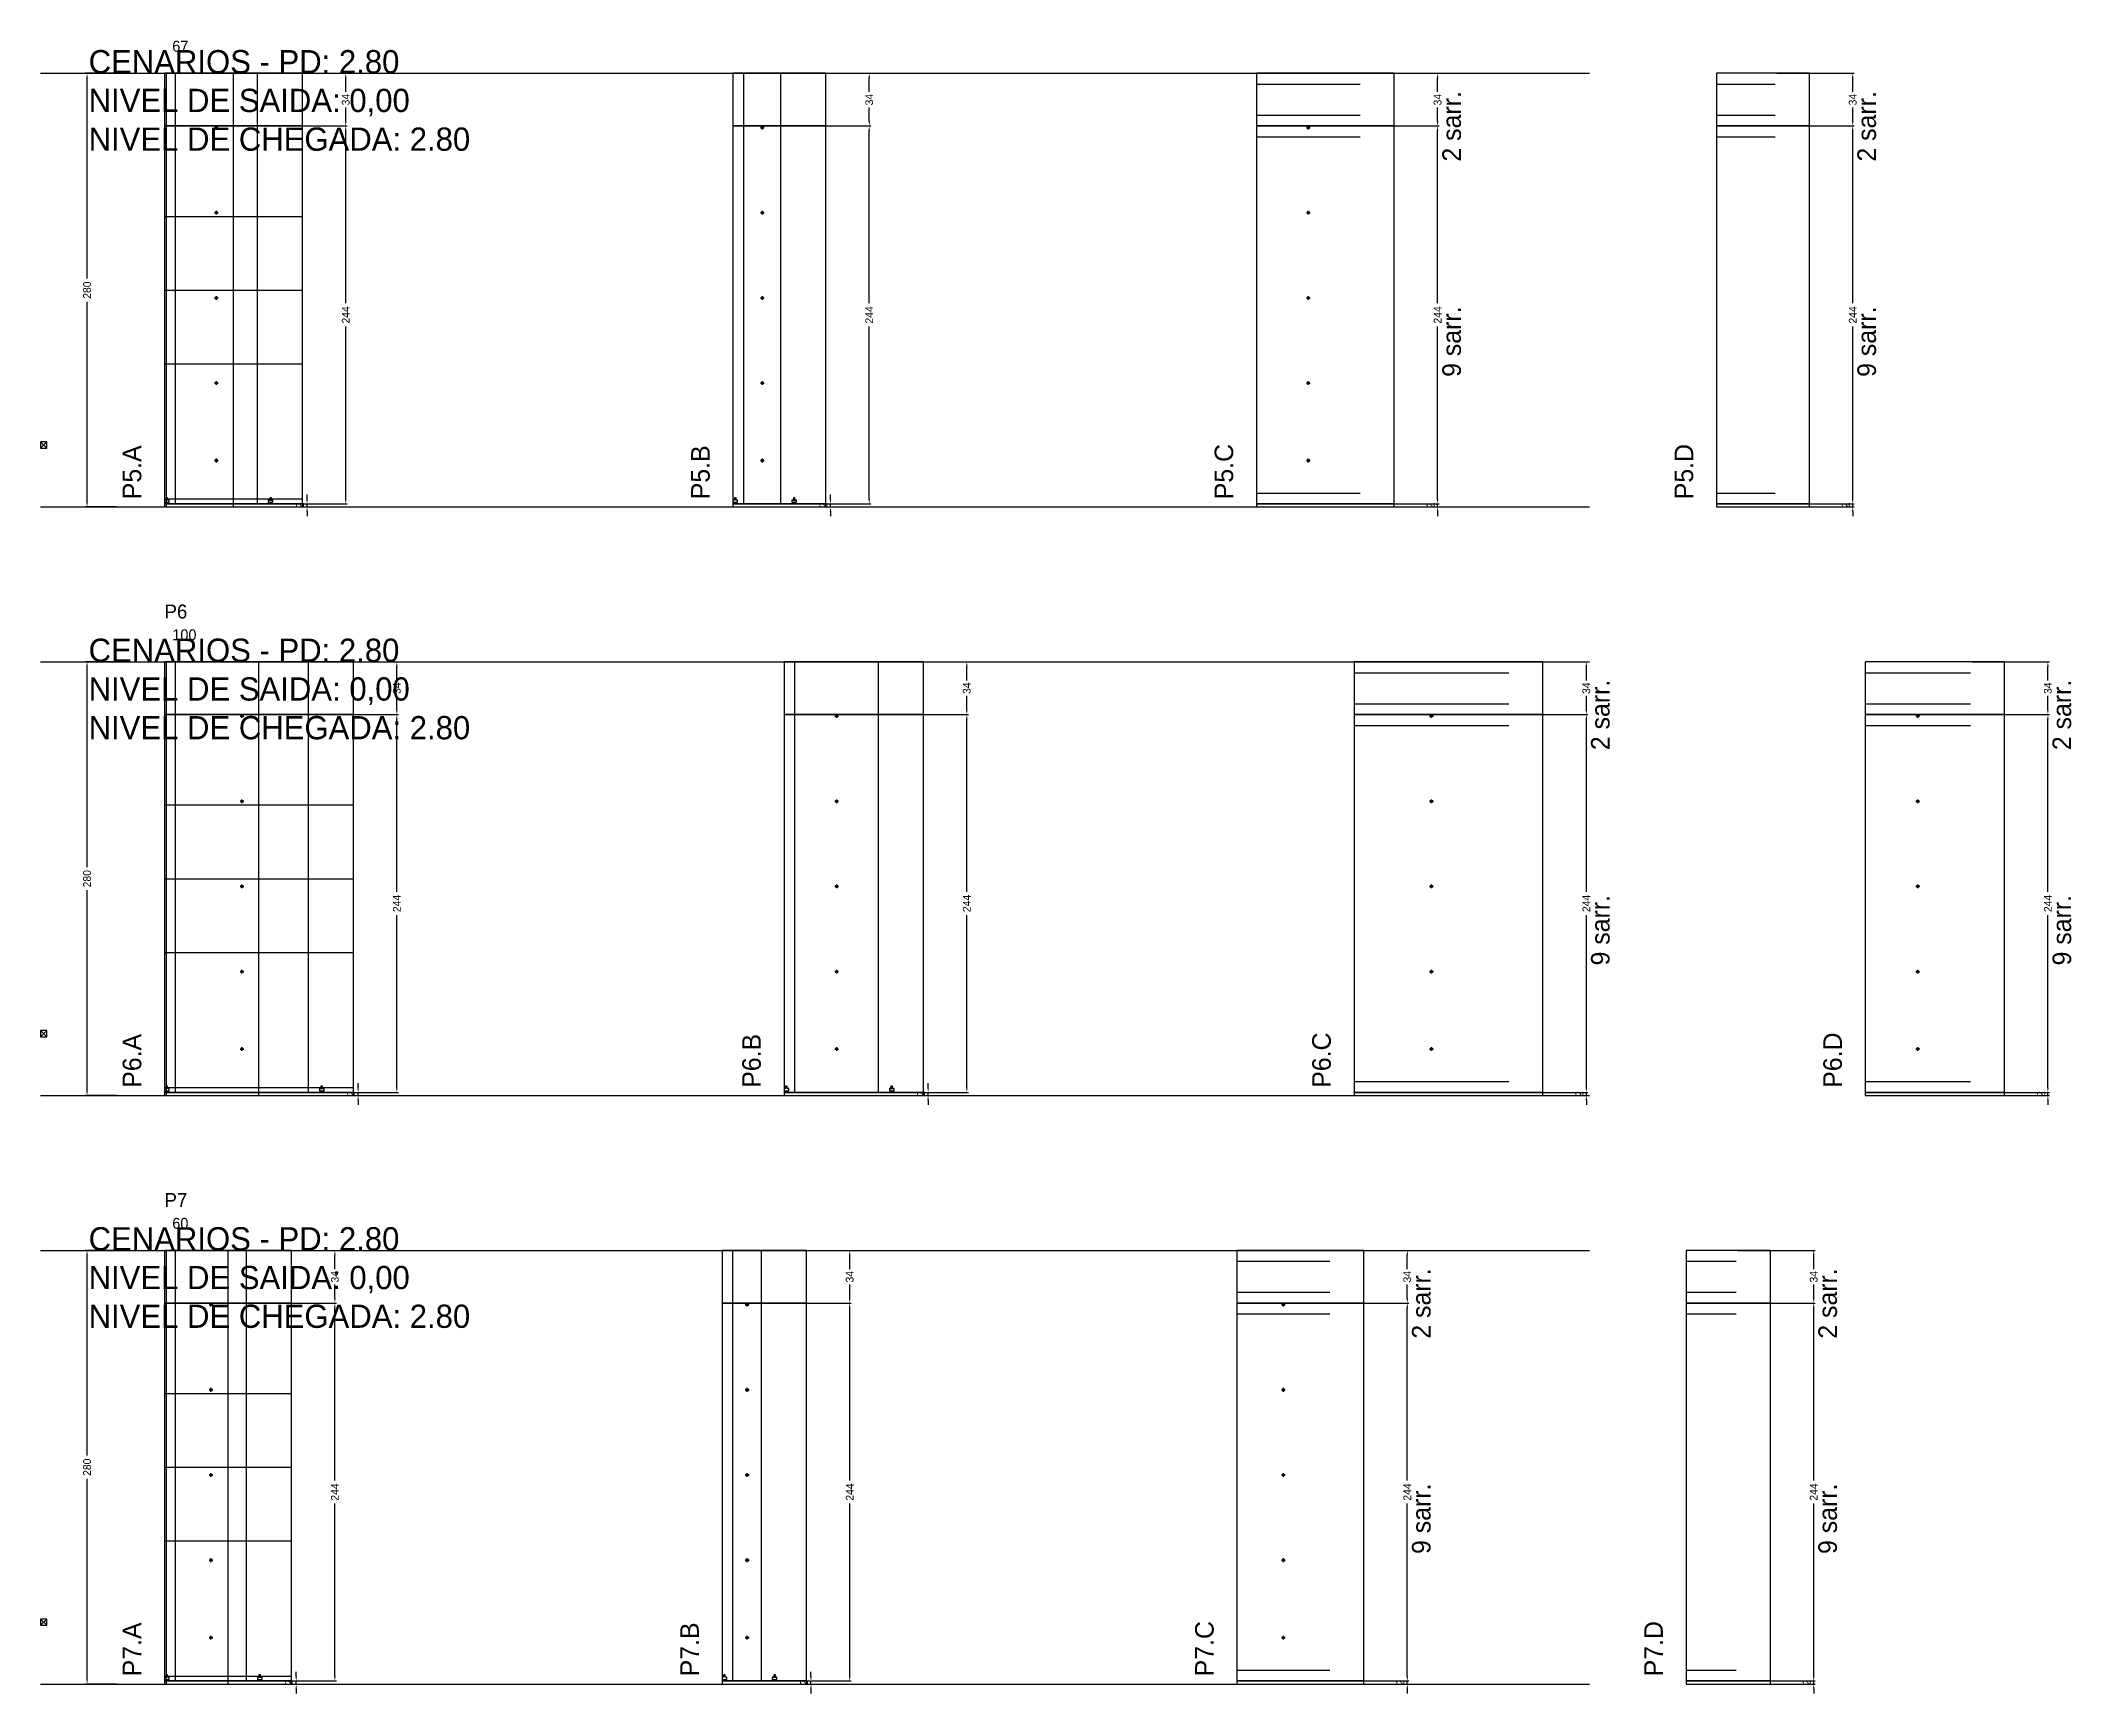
# Model space of a CAD drawing. Header units: centimetres. Extents: x -8500 to 4121, y -7606 to 295.
# Drawn here: x -7000 to -5689, y -2666 to -1599 of the extents above; entities that cross this region are included whole.
import ezdxf

# ---------------------------------------------------------------- set-up
doc = ezdxf.new("R2010")
doc.units = ezdxf.units.CM
doc.linetypes.add('DASHED', pattern=[2, -2])
for name, color, linetype in [('CHAPA', 140, 'Continuous'), ('COTA', 241, 'Continuous'), ('COTAS FURACAO', 16, 'Continuous'), ('Madeira', 30, 'Continuous'), ('MEIO_PONT', 160, 'Continuous'), ('NOMENCLATURA', 7, 'Continuous'), ('Nível', 160, 'Continuous'), ('Painéis', 200, 'Continuous'), ('Perfil Metálico', 150, 'Continuous'), ('SARR_2.2x7', 40, 'Continuous'), ('SARRAFO DE PRESSAO', 200, 'Continuous'), ('texto', 7, 'Continuous'), ('TEXTO_GERAL', 7, 'Continuous')]:
    doc.layers.add(name, color=color, linetype=linetype)
doc.dimstyles.new('PAINEL-NOVA', dxfattribs={"dimtxt": 5, "dimasz": 3, "dimexe": 1, "dimexo": 1, "dimgap": 1, "dimtad": 1, "dimcen": 2.5, "dimazin": 3, "dimtfac": 1, "dimtmove": 0, "dimatfit": 3})

# ---------------------------------------------------------------- blocks, each defined once
blk = doc.blocks.new('_CLOSEDFILLED')
at = {"color": 0, "linetype": 'BYBLOCK'}
blk.add_solid([(-1, 0.16), (0, 0), (-1, -0.16)], dxfattribs=at)
blk = doc.blocks.new('*D105')
for p, q in [((-6951, -1620), (-6971, -1620)), ((-6970, -1752.5), (-6970, -1623)), ((-6970, -1897), (-6970, -1767.5)), ((-6951, -1900), (-6971, -1900))]:
    blk.add_line(p, q)
at = {"layer": 'Defpoints'}
for p in [(-6950, -1620), (-6970, -1900), (-6950, -1900)]:
    blk.add_point(p, dxfattribs=at)
at = {"layer": 'COTA', "xscale": 3, "yscale": 3}
for p, rotation in [((-6970, -1620), 90), ((-6970, -1900), 270)]:
    blk.add_blockref('_CLOSEDFILLED', p, dxfattribs=dict(at, rotation=rotation))
at = {"layer": 'COTA', "insert": (-6970, -1760), "char_height": 5, "attachment_point": 5, "rotation": 90}
blk.add_mtext('280', dxfattribs=at)
blk = doc.blocks.new('MULDURA')
at = {"layer": 'Paineis'}
for p, q in [((0, 0), (4, 4)), ((4, 0), (0, 4))]:
    blk.add_line(p, q, dxfattribs=at)
blk.add_lwpolyline([(0, 0), (4, 0), (4, 4), (0, 4)], close=True, dxfattribs=at)
blk = doc.blocks.new('*D107')
for p, q in [((-6852, -1654), (-6802, -1654)), ((-6803, -1768.5), (-6803, -1657)), ((-6803, -1895), (-6803, -1783.5)), ((-6852, -1898), (-6802, -1898))]:
    blk.add_line(p, q)
at = {"layer": 'Defpoints'}
for p in [(-6853, -1654), (-6853, -1898), (-6803, -1898)]:
    blk.add_point(p, dxfattribs=at)
at = {"layer": 'COTA', "xscale": 3, "yscale": 3}
for p, rotation in [((-6803, -1654), 90), ((-6803, -1898), 270)]:
    blk.add_blockref('_CLOSEDFILLED', p, dxfattribs=dict(at, rotation=rotation))
at = {"layer": 'COTA', "insert": (-6803, -1776), "char_height": 5, "attachment_point": 5, "rotation": 90}
blk.add_mtext('244', dxfattribs=at)
blk = doc.blocks.new('*D108')
for p, q in [((-6852, -1620), (-6802, -1620)), ((-6803, -1632), (-6803, -1623)), ((-6803, -1651), (-6803, -1642)), ((-6852, -1654), (-6802, -1654))]:
    blk.add_line(p, q)
at = {"layer": 'Defpoints'}
for p in [(-6853, -1620), (-6853, -1654), (-6803, -1654)]:
    blk.add_point(p, dxfattribs=at)
at = {"layer": 'COTA', "xscale": 3, "yscale": 3}
for p, rotation in [((-6803, -1620), 90), ((-6803, -1654), 270)]:
    blk.add_blockref('_CLOSEDFILLED', p, dxfattribs=dict(at, rotation=rotation))
at = {"layer": 'COTA', "insert": (-6803, -1637), "char_height": 5, "attachment_point": 5, "rotation": 90}
blk.add_mtext('34', dxfattribs=at)
blk = doc.blocks.new('SLIPTEE')
at = {"layer": 'Paineis'}
blk.add_lwpolyline([(0, 0), (3, 0), (3, 1.5), (2, 1.5), (2, 3), (1, 3), (1, 1.5), (0, 1.5)], close=True, dxfattribs=at)
blk = doc.blocks.new('SLIPTDD')
at = {"layer": 'Paineis'}
blk.add_line((0, 1.5), (3, 1.5), dxfattribs=at)
blk.add_lwpolyline([(0, 0), (3, 0), (3, 1.5), (2, 1.5), (2, 3), (1, 3), (1, 1.5), (0, 1.5)], close=True, dxfattribs=at)
blk = doc.blocks.new('furacao')
at = {"layer": 'COTAS FURACAO'}
for p, q in [((-1.2, 0), (1.2, 0)), ((0, -1.2), (0, 1.2))]:
    blk.add_line(p, q, dxfattribs=at)
blk.add_circle((0, 0), 0.8, dxfattribs=at)
blk = doc.blocks.new('*D110')
for p, q in [((-6514, -1654), (-6464, -1654)), ((-6465, -1768.5), (-6465, -1657)), ((-6465, -1895), (-6465, -1783.5)), ((-6514, -1898), (-6464, -1898))]:
    blk.add_line(p, q)
at = {"layer": 'Defpoints'}
for p in [(-6515, -1654), (-6515, -1898), (-6465, -1898)]:
    blk.add_point(p, dxfattribs=at)
at = {"layer": 'COTA', "xscale": 3, "yscale": 3}
for p, rotation in [((-6465, -1654), 90), ((-6465, -1898), 270)]:
    blk.add_blockref('_CLOSEDFILLED', p, dxfattribs=dict(at, rotation=rotation))
at = {"layer": 'COTA', "insert": (-6465, -1776), "char_height": 5, "attachment_point": 5, "rotation": 90}
blk.add_mtext('244', dxfattribs=at)
blk = doc.blocks.new('*D111')
for p, q in [((-6514, -1620), (-6464, -1620)), ((-6465, -1632), (-6465, -1623)), ((-6465, -1651), (-6465, -1642)), ((-6514, -1654), (-6464, -1654))]:
    blk.add_line(p, q)
at = {"layer": 'Defpoints'}
for p in [(-6515, -1620), (-6515, -1654), (-6465, -1654)]:
    blk.add_point(p, dxfattribs=at)
at = {"layer": 'COTA', "xscale": 3, "yscale": 3}
for p, rotation in [((-6465, -1620), 90), ((-6465, -1654), 270)]:
    blk.add_blockref('_CLOSEDFILLED', p, dxfattribs=dict(at, rotation=rotation))
at = {"layer": 'COTA', "insert": (-6465, -1637), "char_height": 5, "attachment_point": 5, "rotation": 90}
blk.add_mtext('34', dxfattribs=at)
blk = doc.blocks.new('*D113')
for p, q in [((-6147, -1654), (-6097, -1654)), ((-6098, -1768.5), (-6098, -1657)), ((-6098, -1895), (-6098, -1783.5)), ((-6147, -1898), (-6097, -1898))]:
    blk.add_line(p, q)
at = {"layer": 'Defpoints'}
for p in [(-6148, -1654), (-6148, -1898), (-6098, -1898)]:
    blk.add_point(p, dxfattribs=at)
at = {"layer": 'COTA', "xscale": 3, "yscale": 3}
for p, rotation in [((-6098, -1654), 90), ((-6098, -1898), 270)]:
    blk.add_blockref('_CLOSEDFILLED', p, dxfattribs=dict(at, rotation=rotation))
at = {"layer": 'COTA', "insert": (-6098, -1776), "char_height": 5, "attachment_point": 5, "rotation": 90}
blk.add_mtext('244', dxfattribs=at)
blk = doc.blocks.new('*D114')
for p, q in [((-6147, -1620), (-6097, -1620)), ((-6098, -1632), (-6098, -1623)), ((-6098, -1651), (-6098, -1642)), ((-6147, -1654), (-6097, -1654))]:
    blk.add_line(p, q)
at = {"layer": 'Defpoints'}
for p in [(-6148, -1620), (-6148, -1654), (-6098, -1654)]:
    blk.add_point(p, dxfattribs=at)
at = {"layer": 'COTA', "xscale": 3, "yscale": 3}
for p, rotation in [((-6098, -1620), 90), ((-6098, -1654), 270)]:
    blk.add_blockref('_CLOSEDFILLED', p, dxfattribs=dict(at, rotation=rotation))
at = {"layer": 'COTA', "insert": (-6098, -1637), "char_height": 5, "attachment_point": 5, "rotation": 90}
blk.add_mtext('34', dxfattribs=at)
blk = doc.blocks.new('*D116')
for p, q in [((-5879, -1654), (-5829, -1654)), ((-5830, -1768.5), (-5830, -1657)), ((-5830, -1895), (-5830, -1783.5)), ((-5879, -1898), (-5829, -1898))]:
    blk.add_line(p, q)
at = {"layer": 'Defpoints'}
for p in [(-5880, -1654), (-5880, -1898), (-5830, -1898)]:
    blk.add_point(p, dxfattribs=at)
at = {"layer": 'COTA', "xscale": 3, "yscale": 3}
for p, rotation in [((-5830, -1654), 90), ((-5830, -1898), 270)]:
    blk.add_blockref('_CLOSEDFILLED', p, dxfattribs=dict(at, rotation=rotation))
at = {"layer": 'COTA', "insert": (-5830, -1776), "char_height": 5, "attachment_point": 5, "rotation": 90}
blk.add_mtext('244', dxfattribs=at)
blk = doc.blocks.new('*D117')
for p, q in [((-5879, -1620), (-5829, -1620)), ((-5830, -1632), (-5830, -1623)), ((-5830, -1651), (-5830, -1642)), ((-5879, -1654), (-5829, -1654))]:
    blk.add_line(p, q)
at = {"layer": 'Defpoints'}
for p in [(-5880, -1620), (-5880, -1654), (-5830, -1654)]:
    blk.add_point(p, dxfattribs=at)
at = {"layer": 'COTA', "xscale": 3, "yscale": 3}
for p, rotation in [((-5830, -1620), 90), ((-5830, -1654), 270)]:
    blk.add_blockref('_CLOSEDFILLED', p, dxfattribs=dict(at, rotation=rotation))
at = {"layer": 'COTA', "insert": (-5830, -1637), "char_height": 5, "attachment_point": 5, "rotation": 90}
blk.add_mtext('34', dxfattribs=at)
blk = doc.blocks.new('*D131')
for p, q in [((-6951, -2000), (-6971, -2000)), ((-6970, -2132.5), (-6970, -2003)), ((-6970, -2277), (-6970, -2147.5)), ((-6951, -2280), (-6971, -2280))]:
    blk.add_line(p, q)
at = {"layer": 'Defpoints'}
for p in [(-6950, -2000), (-6970, -2280), (-6950, -2280)]:
    blk.add_point(p, dxfattribs=at)
at = {"layer": 'COTA', "xscale": 3, "yscale": 3}
for p, rotation in [((-6970, -2000), 90), ((-6970, -2280), 270)]:
    blk.add_blockref('_CLOSEDFILLED', p, dxfattribs=dict(at, rotation=rotation))
at = {"layer": 'COTA', "insert": (-6970, -2140), "char_height": 5, "attachment_point": 5, "rotation": 90}
blk.add_mtext('280', dxfattribs=at)
blk = doc.blocks.new('*D133')
for p, q in [((-6819, -2034), (-6769, -2034)), ((-6770, -2148.5), (-6770, -2037)), ((-6770, -2275), (-6770, -2163.5)), ((-6819, -2278), (-6769, -2278))]:
    blk.add_line(p, q)
at = {"layer": 'Defpoints'}
for p in [(-6820, -2034), (-6820, -2278), (-6770, -2278)]:
    blk.add_point(p, dxfattribs=at)
at = {"layer": 'COTA', "xscale": 3, "yscale": 3}
for p, rotation in [((-6770, -2034), 90), ((-6770, -2278), 270)]:
    blk.add_blockref('_CLOSEDFILLED', p, dxfattribs=dict(at, rotation=rotation))
at = {"layer": 'COTA', "insert": (-6770, -2156), "char_height": 5, "attachment_point": 5, "rotation": 90}
blk.add_mtext('244', dxfattribs=at)
blk = doc.blocks.new('*D134')
for p, q in [((-6819, -2000), (-6769, -2000)), ((-6770, -2012), (-6770, -2003)), ((-6770, -2031), (-6770, -2022)), ((-6819, -2034), (-6769, -2034))]:
    blk.add_line(p, q)
at = {"layer": 'Defpoints'}
for p in [(-6820, -2000), (-6820, -2034), (-6770, -2034)]:
    blk.add_point(p, dxfattribs=at)
at = {"layer": 'COTA', "xscale": 3, "yscale": 3}
for p, rotation in [((-6770, -2000), 90), ((-6770, -2034), 270)]:
    blk.add_blockref('_CLOSEDFILLED', p, dxfattribs=dict(at, rotation=rotation))
at = {"layer": 'COTA', "insert": (-6770, -2017), "char_height": 5, "attachment_point": 5, "rotation": 90}
blk.add_mtext('34', dxfattribs=at)
blk = doc.blocks.new('*D136')
for p, q in [((-6451, -2034), (-6401, -2034)), ((-6402, -2148.5), (-6402, -2037)), ((-6402, -2275), (-6402, -2163.5)), ((-6451, -2278), (-6401, -2278))]:
    blk.add_line(p, q)
at = {"layer": 'Defpoints'}
for p in [(-6452, -2034), (-6452, -2278), (-6402, -2278)]:
    blk.add_point(p, dxfattribs=at)
at = {"layer": 'COTA', "xscale": 3, "yscale": 3}
for p, rotation in [((-6402, -2034), 90), ((-6402, -2278), 270)]:
    blk.add_blockref('_CLOSEDFILLED', p, dxfattribs=dict(at, rotation=rotation))
at = {"layer": 'COTA', "insert": (-6402, -2156), "char_height": 5, "attachment_point": 5, "rotation": 90}
blk.add_mtext('244', dxfattribs=at)
blk = doc.blocks.new('*D137')
for p, q in [((-6451, -2000), (-6401, -2000)), ((-6402, -2012), (-6402, -2003)), ((-6402, -2031), (-6402, -2022)), ((-6451, -2034), (-6401, -2034))]:
    blk.add_line(p, q)
at = {"layer": 'Defpoints'}
for p in [(-6452, -2000), (-6452, -2034), (-6402, -2034)]:
    blk.add_point(p, dxfattribs=at)
at = {"layer": 'COTA', "xscale": 3, "yscale": 3}
for p, rotation in [((-6402, -2000), 90), ((-6402, -2034), 270)]:
    blk.add_blockref('_CLOSEDFILLED', p, dxfattribs=dict(at, rotation=rotation))
at = {"layer": 'COTA', "insert": (-6402, -2017), "char_height": 5, "attachment_point": 5, "rotation": 90}
blk.add_mtext('34', dxfattribs=at)
blk = doc.blocks.new('*D139')
for p, q in [((-6051, -2034), (-6001, -2034)), ((-6002, -2148.5), (-6002, -2037)), ((-6002, -2275), (-6002, -2163.5)), ((-6051, -2278), (-6001, -2278))]:
    blk.add_line(p, q)
at = {"layer": 'Defpoints'}
for p in [(-6052, -2034), (-6052, -2278), (-6002, -2278)]:
    blk.add_point(p, dxfattribs=at)
at = {"layer": 'COTA', "xscale": 3, "yscale": 3}
for p, rotation in [((-6002, -2034), 90), ((-6002, -2278), 270)]:
    blk.add_blockref('_CLOSEDFILLED', p, dxfattribs=dict(at, rotation=rotation))
at = {"layer": 'COTA', "insert": (-6002, -2156), "char_height": 5, "attachment_point": 5, "rotation": 90}
blk.add_mtext('244', dxfattribs=at)
blk = doc.blocks.new('*D140')
for p, q in [((-6051, -2000), (-6001, -2000)), ((-6002, -2012), (-6002, -2003)), ((-6002, -2031), (-6002, -2022)), ((-6051, -2034), (-6001, -2034))]:
    blk.add_line(p, q)
at = {"layer": 'Defpoints'}
for p in [(-6052, -2000), (-6052, -2034), (-6002, -2034)]:
    blk.add_point(p, dxfattribs=at)
at = {"layer": 'COTA', "xscale": 3, "yscale": 3}
for p, rotation in [((-6002, -2000), 90), ((-6002, -2034), 270)]:
    blk.add_blockref('_CLOSEDFILLED', p, dxfattribs=dict(at, rotation=rotation))
at = {"layer": 'COTA', "insert": (-6002, -2017), "char_height": 5, "attachment_point": 5, "rotation": 90}
blk.add_mtext('34', dxfattribs=at)
blk = doc.blocks.new('*D142')
for p, q in [((-5753, -2034), (-5703, -2034)), ((-5704, -2148.5), (-5704, -2037)), ((-5704, -2275), (-5704, -2163.5)), ((-5753, -2278), (-5703, -2278))]:
    blk.add_line(p, q)
at = {"layer": 'Defpoints'}
for p in [(-5754, -2034), (-5754, -2278), (-5704, -2278)]:
    blk.add_point(p, dxfattribs=at)
at = {"layer": 'COTA', "xscale": 3, "yscale": 3}
for p, rotation in [((-5704, -2034), 90), ((-5704, -2278), 270)]:
    blk.add_blockref('_CLOSEDFILLED', p, dxfattribs=dict(at, rotation=rotation))
at = {"layer": 'COTA', "insert": (-5704, -2156), "char_height": 5, "attachment_point": 5, "rotation": 90}
blk.add_mtext('244', dxfattribs=at)
blk = doc.blocks.new('*D143')
for p, q in [((-5753, -2000), (-5703, -2000)), ((-5704, -2012), (-5704, -2003)), ((-5704, -2031), (-5704, -2022)), ((-5753, -2034), (-5703, -2034))]:
    blk.add_line(p, q)
at = {"layer": 'Defpoints'}
for p in [(-5754, -2000), (-5754, -2034), (-5704, -2034)]:
    blk.add_point(p, dxfattribs=at)
at = {"layer": 'COTA', "xscale": 3, "yscale": 3}
for p, rotation in [((-5704, -2000), 90), ((-5704, -2034), 270)]:
    blk.add_blockref('_CLOSEDFILLED', p, dxfattribs=dict(at, rotation=rotation))
at = {"layer": 'COTA', "insert": (-5704, -2017), "char_height": 5, "attachment_point": 5, "rotation": 90}
blk.add_mtext('34', dxfattribs=at)
blk = doc.blocks.new('*D157')
for p, q in [((-6951, -2380), (-6971, -2380)), ((-6970, -2512.5), (-6970, -2383)), ((-6970, -2657), (-6970, -2527.5)), ((-6951, -2660), (-6971, -2660))]:
    blk.add_line(p, q)
at = {"layer": 'Defpoints'}
for p in [(-6950, -2380), (-6970, -2660), (-6950, -2660)]:
    blk.add_point(p, dxfattribs=at)
at = {"layer": 'COTA', "xscale": 3, "yscale": 3}
for p, rotation in [((-6970, -2380), 90), ((-6970, -2660), 270)]:
    blk.add_blockref('_CLOSEDFILLED', p, dxfattribs=dict(at, rotation=rotation))
at = {"layer": 'COTA', "insert": (-6970, -2520), "char_height": 5, "attachment_point": 5, "rotation": 90}
blk.add_mtext('280', dxfattribs=at)
blk = doc.blocks.new('*D159')
for p, q in [((-6859, -2414), (-6809, -2414)), ((-6810, -2528.5), (-6810, -2417)), ((-6810, -2655), (-6810, -2543.5)), ((-6859, -2658), (-6809, -2658))]:
    blk.add_line(p, q)
at = {"layer": 'Defpoints'}
for p in [(-6860, -2414), (-6860, -2658), (-6810, -2658)]:
    blk.add_point(p, dxfattribs=at)
at = {"layer": 'COTA', "xscale": 3, "yscale": 3}
for p, rotation in [((-6810, -2414), 90), ((-6810, -2658), 270)]:
    blk.add_blockref('_CLOSEDFILLED', p, dxfattribs=dict(at, rotation=rotation))
at = {"layer": 'COTA', "insert": (-6810, -2536), "char_height": 5, "attachment_point": 5, "rotation": 90}
blk.add_mtext('244', dxfattribs=at)
blk = doc.blocks.new('*D160')
for p, q in [((-6859, -2380), (-6809, -2380)), ((-6810, -2392), (-6810, -2383)), ((-6810, -2411), (-6810, -2402)), ((-6859, -2414), (-6809, -2414))]:
    blk.add_line(p, q)
at = {"layer": 'Defpoints'}
for p in [(-6860, -2380), (-6860, -2414), (-6810, -2414)]:
    blk.add_point(p, dxfattribs=at)
at = {"layer": 'COTA', "xscale": 3, "yscale": 3}
for p, rotation in [((-6810, -2380), 90), ((-6810, -2414), 270)]:
    blk.add_blockref('_CLOSEDFILLED', p, dxfattribs=dict(at, rotation=rotation))
at = {"layer": 'COTA', "insert": (-6810, -2397), "char_height": 5, "attachment_point": 5, "rotation": 90}
blk.add_mtext('34', dxfattribs=at)
blk = doc.blocks.new('*D162')
for p, q in [((-6526.6, -2414), (-6476.6, -2414)), ((-6477.6, -2528.5), (-6477.6, -2417)), ((-6477.6, -2655), (-6477.6, -2543.5)), ((-6526.6, -2658), (-6476.6, -2658))]:
    blk.add_line(p, q)
at = {"layer": 'Defpoints'}
for p in [(-6527.6, -2414), (-6527.6, -2658), (-6477.6, -2658)]:
    blk.add_point(p, dxfattribs=at)
at = {"layer": 'COTA', "xscale": 3, "yscale": 3}
for p, rotation in [((-6477.6, -2414), 90), ((-6477.6, -2658), 270)]:
    blk.add_blockref('_CLOSEDFILLED', p, dxfattribs=dict(at, rotation=rotation))
at = {"layer": 'COTA', "insert": (-6477.6, -2536), "char_height": 5, "attachment_point": 5, "rotation": 90}
blk.add_mtext('244', dxfattribs=at)
blk = doc.blocks.new('*D163')
for p, q in [((-6526.6, -2380), (-6476.6, -2380)), ((-6477.6, -2392), (-6477.6, -2383)), ((-6477.6, -2411), (-6477.6, -2402)), ((-6526.6, -2414), (-6476.6, -2414))]:
    blk.add_line(p, q)
at = {"layer": 'Defpoints'}
for p in [(-6527.6, -2380), (-6527.6, -2414), (-6477.6, -2414)]:
    blk.add_point(p, dxfattribs=at)
at = {"layer": 'COTA', "xscale": 3, "yscale": 3}
for p, rotation in [((-6477.6, -2380), 90), ((-6477.6, -2414), 270)]:
    blk.add_blockref('_CLOSEDFILLED', p, dxfattribs=dict(at, rotation=rotation))
at = {"layer": 'COTA', "insert": (-6477.6, -2397), "char_height": 5, "attachment_point": 5, "rotation": 90}
blk.add_mtext('34', dxfattribs=at)
blk = doc.blocks.new('*D165')
for p, q in [((-6166.6, -2414), (-6116.6, -2414)), ((-6117.6, -2528.5), (-6117.6, -2417)), ((-6117.6, -2655), (-6117.6, -2543.5)), ((-6166.6, -2658), (-6116.6, -2658))]:
    blk.add_line(p, q)
at = {"layer": 'Defpoints'}
for p in [(-6167.6, -2414), (-6167.6, -2658), (-6117.6, -2658)]:
    blk.add_point(p, dxfattribs=at)
at = {"layer": 'COTA', "xscale": 3, "yscale": 3}
for p, rotation in [((-6117.6, -2414), 90), ((-6117.6, -2658), 270)]:
    blk.add_blockref('_CLOSEDFILLED', p, dxfattribs=dict(at, rotation=rotation))
at = {"layer": 'COTA', "insert": (-6117.6, -2536), "char_height": 5, "attachment_point": 5, "rotation": 90}
blk.add_mtext('244', dxfattribs=at)
blk = doc.blocks.new('*D166')
for p, q in [((-6166.6, -2380), (-6116.6, -2380)), ((-6117.6, -2392), (-6117.6, -2383)), ((-6117.6, -2411), (-6117.6, -2402)), ((-6166.6, -2414), (-6116.6, -2414))]:
    blk.add_line(p, q)
at = {"layer": 'Defpoints'}
for p in [(-6167.6, -2380), (-6167.6, -2414), (-6117.6, -2414)]:
    blk.add_point(p, dxfattribs=at)
at = {"layer": 'COTA', "xscale": 3, "yscale": 3}
for p, rotation in [((-6117.6, -2380), 90), ((-6117.6, -2414), 270)]:
    blk.add_blockref('_CLOSEDFILLED', p, dxfattribs=dict(at, rotation=rotation))
at = {"layer": 'COTA', "insert": (-6117.6, -2397), "char_height": 5, "attachment_point": 5, "rotation": 90}
blk.add_mtext('34', dxfattribs=at)
blk = doc.blocks.new('*D168')
for p, q in [((-5904.2, -2414), (-5854.2, -2414)), ((-5855.2, -2528.5), (-5855.2, -2417)), ((-5855.2, -2655), (-5855.2, -2543.5)), ((-5904.2, -2658), (-5854.2, -2658))]:
    blk.add_line(p, q)
at = {"layer": 'Defpoints'}
for p in [(-5905.2, -2414), (-5905.2, -2658), (-5855.2, -2658)]:
    blk.add_point(p, dxfattribs=at)
at = {"layer": 'COTA', "xscale": 3, "yscale": 3}
for p, rotation in [((-5855.2, -2414), 90), ((-5855.2, -2658), 270)]:
    blk.add_blockref('_CLOSEDFILLED', p, dxfattribs=dict(at, rotation=rotation))
at = {"layer": 'COTA', "insert": (-5855.2, -2536), "char_height": 5, "attachment_point": 5, "rotation": 90}
blk.add_mtext('244', dxfattribs=at)
blk = doc.blocks.new('*D169')
for p, q in [((-5904.2, -2380), (-5854.2, -2380)), ((-5855.2, -2392), (-5855.2, -2383)), ((-5855.2, -2411), (-5855.2, -2402)), ((-5904.2, -2414), (-5854.2, -2414))]:
    blk.add_line(p, q)
at = {"layer": 'Defpoints'}
for p in [(-5905.2, -2380), (-5905.2, -2414), (-5855.2, -2414)]:
    blk.add_point(p, dxfattribs=at)
at = {"layer": 'COTA', "xscale": 3, "yscale": 3}
for p, rotation in [((-5855.2, -2380), 90), ((-5855.2, -2414), 270)]:
    blk.add_blockref('_CLOSEDFILLED', p, dxfattribs=dict(at, rotation=rotation))
at = {"layer": 'COTA', "insert": (-5855.2, -2397), "char_height": 5, "attachment_point": 5, "rotation": 90}
blk.add_mtext('34', dxfattribs=at)

msp = doc.modelspace()

# ---------------------------------------------------------------- linework, layer by layer
at = {"layer": 'CHAPA'}
for points in [[(-6920, -1900), (-6918.8, -1900), (-6918.8, -1620), (-6920, -1620)], [(-6920, -2280), (-6918.8, -2280), (-6918.8, -2000), (-6920, -2000)], [(-6920, -2660), (-6918.8, -2660), (-6918.8, -2380), (-6920, -2380)]]:
    msp.add_lwpolyline(points, close=True, dxfattribs=at)
at = {"layer": 'Madeira'}
for points in [[(-6920, -1712.4), (-6831, -1712.4)], [(-6920, -1807.6), (-6831, -1807.6)], [(-6920, -2092.4), (-6798, -2092.4)], [(-6920, -2187.6), (-6798, -2187.6)], [(-6920, -2472.4), (-6838, -2472.4)], [(-6920, -2567.6), (-6838, -2567.6)]]:
    msp.add_lwpolyline(points, dxfattribs=at)
at = {"layer": 'MEIO_PONT'}
for points in [[(-6920, -1760), (-6831, -1760)], [(-6920, -2140), (-6798, -2140)], [(-6920, -2520), (-6838, -2520)]]:
    msp.add_lwpolyline(points, dxfattribs=at)
at = {"layer": 'Nível', "linetype": 'DASHED'}
for points in [[(-7000, -1620), (-6000, -1620)], [(-7000, -1900), (-6000, -1900)], [(-7000, -2000), (-6000, -2000)], [(-7000, -2280), (-6000, -2280)], [(-7000, -2380), (-6000, -2380)], [(-7000, -2660), (-6000, -2660)]]:
    msp.add_lwpolyline(points, dxfattribs=at)
at = {"layer": 'Painéis'}
for points in [[(-6920, -1654), (-6831, -1654), (-6831, -1620), (-6920, -1620)], [(-6920, -1900), (-6831, -1900), (-6831, -1620), (-6920, -1620)], [(-6553, -1654), (-6493, -1654), (-6493, -1620), (-6553, -1620)], [(-6215, -1654), (-6126, -1654), (-6126, -1620), (-6215, -1620)], [(-5918, -1654), (-5858, -1654), (-5858, -1620), (-5918, -1620)], [(-6920, -1898), (-6831, -1898), (-6831, -1654), (-6920, -1654)], [(-6553, -1898), (-6493, -1898), (-6493, -1654), (-6553, -1654)], [(-6215, -1898), (-6126, -1898), (-6126, -1654), (-6215, -1654)], [(-5918, -1898), (-5858, -1898), (-5858, -1654), (-5918, -1654)], [(-6920, -1900), (-6831, -1900), (-6831, -1898), (-6920, -1898)], [(-6553, -1900), (-6493, -1900), (-6493, -1898), (-6553, -1898)], [(-6215, -1900), (-6126, -1900), (-6126, -1898), (-6215, -1898)], [(-5918, -1900), (-5858, -1900), (-5858, -1898), (-5918, -1898)], [(-6920, -2034), (-6798, -2034), (-6798, -2000), (-6920, -2000)], [(-6920, -2280), (-6798, -2280), (-6798, -2000), (-6920, -2000)], [(-6520, -2034), (-6430, -2034), (-6430, -2000), (-6520, -2000)], [(-6152, -2034), (-6030, -2034), (-6030, -2000), (-6152, -2000)], [(-5822, -2034), (-5732, -2034), (-5732, -2000), (-5822, -2000)], [(-6920, -2278), (-6798, -2278), (-6798, -2034), (-6920, -2034)], [(-6520, -2278), (-6430, -2278), (-6430, -2034), (-6520, -2034)], [(-6152, -2278), (-6030, -2278), (-6030, -2034), (-6152, -2034)], [(-5822, -2278), (-5732, -2278), (-5732, -2034), (-5822, -2034)], [(-6920, -2280), (-6798, -2280), (-6798, -2278), (-6920, -2278)], [(-6520, -2280), (-6430, -2280), (-6430, -2278), (-6520, -2278)], [(-6152, -2280), (-6030, -2280), (-6030, -2278), (-6152, -2278)], [(-5822, -2280), (-5732, -2280), (-5732, -2278), (-5822, -2278)], [(-6920, -2414), (-6838, -2414), (-6838, -2380), (-6920, -2380)], [(-6920, -2660), (-6838, -2660), (-6838, -2380), (-6920, -2380)], [(-6560, -2414), (-6505.6, -2414), (-6505.6, -2380), (-6560, -2380)], [(-6227.6, -2414), (-6145.6, -2414), (-6145.6, -2380), (-6227.6, -2380)], [(-5937.6, -2414), (-5883.2, -2414), (-5883.2, -2380), (-5937.6, -2380)], [(-6920, -2658), (-6838, -2658), (-6838, -2414), (-6920, -2414)], [(-6560, -2658), (-6505.6, -2658), (-6505.6, -2414), (-6560, -2414)], [(-6227.6, -2658), (-6145.6, -2658), (-6145.6, -2414), (-6227.6, -2414)], [(-5937.6, -2658), (-5883.2, -2658), (-5883.2, -2414), (-5937.6, -2414)], [(-6920, -2660), (-6838, -2660), (-6838, -2658), (-6920, -2658)], [(-6560, -2660), (-6505.6, -2660), (-6505.6, -2658), (-6560, -2658)], [(-6227.6, -2660), (-6145.6, -2660), (-6145.6, -2658), (-6227.6, -2658)], [(-5937.6, -2660), (-5883.2, -2660), (-5883.2, -2658), (-5937.6, -2658)]]:
    msp.add_lwpolyline(points, close=True, dxfattribs=at)
at = {"layer": 'Perfil Metálico'}
for p, q in [((-6875.5, -1900), (-6875.5, -1620)), ((-6859, -2280), (-6859, -2000)), ((-6879, -2660), (-6879, -2380))]:
    msp.add_line(p, q, dxfattribs=at)
at = {"layer": 'SARR_2.2x7'}
for points in [[(-6913, -1654), (-6913, -1620)], [(-6860, -1654), (-6860, -1620)], [(-6546, -1654), (-6546, -1620)], [(-6522, -1654), (-6522, -1620)], [(-6215, -1627), (-6148, -1627)], [(-5918, -1627), (-5880, -1627)], [(-6215, -1647), (-6148, -1647)], [(-5918, -1647), (-5880, -1647)], [(-6215, -1661), (-6148, -1661)], [(-5918, -1661), (-5880, -1661)], [(-6215, -1891), (-6148, -1891)], [(-5918, -1891), (-5880, -1891)], [(-6913, -2034), (-6913, -2000)], [(-6827, -2034), (-6827, -2000)], [(-6513, -2034), (-6513, -2000)], [(-6459, -2034), (-6459, -2000)], [(-6152, -2007), (-6052, -2007)], [(-5822, -2007), (-5754, -2007)], [(-6152, -2027), (-6052, -2027)], [(-5822, -2027), (-5754, -2027)], [(-6152, -2041), (-6052, -2041)], [(-5822, -2041), (-5754, -2041)], [(-6152, -2271), (-6052, -2271)], [(-5822, -2271), (-5754, -2271)], [(-6913, -2414), (-6913, -2380)], [(-6867, -2414), (-6867, -2380)], [(-6553, -2414), (-6553, -2380)], [(-6534.6, -2414), (-6534.6, -2380)], [(-6227.6, -2387), (-6167.6, -2387)], [(-5937.6, -2387), (-5905.2, -2387)], [(-6227.6, -2407), (-6167.6, -2407)], [(-5937.6, -2407), (-5905.2, -2407)], [(-6227.6, -2421), (-6167.6, -2421)], [(-5937.6, -2421), (-5905.2, -2421)], [(-6227.6, -2651), (-6167.6, -2651)], [(-5937.6, -2651), (-5905.2, -2651)]]:
    msp.add_lwpolyline(points, dxfattribs=at)
at = {"layer": 'SARR_2.2x7', "linetype": 'DASHED'}
for points in [[(-6913, -1898), (-6913, -1654)], [(-6860, -1898), (-6860, -1654)], [(-6546, -1898), (-6546, -1654)], [(-6522, -1898), (-6522, -1654)], [(-6913, -2278), (-6913, -2034)], [(-6827, -2278), (-6827, -2034)], [(-6513, -2278), (-6513, -2034)], [(-6459, -2278), (-6459, -2034)], [(-6913, -2658), (-6913, -2414)], [(-6867, -2658), (-6867, -2414)], [(-6553, -2658), (-6553, -2414)], [(-6534.6, -2658), (-6534.6, -2414)]]:
    msp.add_lwpolyline(points, dxfattribs=at)
at = {"layer": 'SARRAFO DE PRESSAO'}
for points in [[(-6920, -1900), (-6831, -1900), (-6831, -1895), (-6920, -1895)], [(-6920, -2280), (-6798, -2280), (-6798, -2275), (-6920, -2275)], [(-6920, -2660), (-6838, -2660), (-6838, -2655), (-6920, -2655)]]:
    msp.add_lwpolyline(points, close=True, dxfattribs=at)

# ---------------------------------------------------------------- block references
at = {"layer": 'COTA'}
for name, p in [('furacao', (-6886.5, -1655)), ('furacao', (-6534, -1655)), ('furacao', (-6181.5, -1655)), ('furacao', (-6886.5, -1710)), ('furacao', (-6534, -1710)), ('furacao', (-6181.5, -1710)), ('furacao', (-6886.5, -1765)), ('furacao', (-6534, -1765)), ('furacao', (-6181.5, -1765)), ('furacao', (-6886.5, -1820)), ('furacao', (-6534, -1820)), ('furacao', (-6181.5, -1820)), ('MULDURA', (-7000, -1862)), ('furacao', (-6886.5, -1870)), ('furacao', (-6534, -1870)), ('furacao', (-6181.5, -1870)), ('SLIPTEE', (-6920, -1897)), ('SLIPTDD', (-6853, -1897)), ('SLIPTEE', (-6553, -1897)), ('SLIPTDD', (-6515, -1897)), ('furacao', (-6870, -2035)), ('furacao', (-6486, -2035)), ('furacao', (-6102, -2035)), ('furacao', (-5788, -2035)), ('furacao', (-6870, -2090)), ('furacao', (-6486, -2090)), ('furacao', (-6102, -2090)), ('furacao', (-5788, -2090)), ('furacao', (-6870, -2145)), ('furacao', (-6486, -2145)), ('furacao', (-6102, -2145)), ('furacao', (-5788, -2145)), ('furacao', (-6870, -2200)), ('furacao', (-6486, -2200)), ('furacao', (-6102, -2200)), ('furacao', (-5788, -2200)), ('MULDURA', (-7000, -2242)), ('furacao', (-6870, -2250)), ('furacao', (-6486, -2250)), ('furacao', (-6102, -2250)), ('furacao', (-5788, -2250)), ('SLIPTEE', (-6920, -2277)), ('SLIPTDD', (-6820, -2277)), ('SLIPTEE', (-6520, -2277)), ('SLIPTDD', (-6452, -2277)), ('furacao', (-6890, -2415)), ('furacao', (-6543.8, -2415)), ('furacao', (-6197.6, -2415)), ('furacao', (-6890, -2470)), ('furacao', (-6543.8, -2470)), ('furacao', (-6197.6, -2470)), ('furacao', (-6890, -2525)), ('furacao', (-6543.8, -2525)), ('furacao', (-6197.6, -2525)), ('furacao', (-6890, -2580)), ('furacao', (-6543.8, -2580)), ('furacao', (-6197.6, -2580)), ('MULDURA', (-7000, -2622)), ('furacao', (-6890, -2630)), ('furacao', (-6543.8, -2630)), ('furacao', (-6197.6, -2630)), ('SLIPTEE', (-6920, -2657)), ('SLIPTDD', (-6860, -2657)), ('SLIPTEE', (-6560, -2657)), ('SLIPTDD', (-6527.6, -2657))]:
    msp.add_blockref(name, p, dxfattribs=at)

# ---------------------------------------------------------------- texts
at = {"layer": 'NOMENCLATURA'}
for s, p in [('CENARIOS - PD: 2.80', (-6969, -1620)), ('NIVEL DE SAIDA: 0,00', (-6969, -1645)), ('NIVEL DE CHEGADA: 2.80', (-6969, -1670)), ('CENARIOS - PD: 2.80', (-6969, -2000)), ('NIVEL DE SAIDA: 0,00', (-6969, -2025)), ('NIVEL DE CHEGADA: 2.80', (-6969, -2050)), ('CENARIOS - PD: 2.80', (-6969, -2380)), ('NIVEL DE SAIDA: 0,00', (-6969, -2405)), ('NIVEL DE CHEGADA: 2.80', (-6969, -2430))]:
    msp.add_text(s, height=15, dxfattribs=at).set_placement(p)
for s, p in [('2 sarr.', (-6083, -1677)), ('2 sarr.', (-5815, -1677)), ('9 sarr.', (-6083, -1816)), ('9 sarr.', (-5815, -1816)), ('P5.A', (-6935, -1895)), ('P5.B', (-6568, -1895)), ('P5.C', (-6230, -1895)), ('P5.D', (-5933, -1895)), ('2 sarr.', (-5987, -2057)), ('2 sarr.', (-5689, -2057)), ('9 sarr.', (-5987, -2196)), ('9 sarr.', (-5689, -2196)), ('P6.A', (-6935, -2275)), ('P6.B', (-6535, -2275)), ('P6.C', (-6167, -2275)), ('P6.D', (-5837, -2275)), ('2 sarr.', (-6102.6, -2437)), ('2 sarr.', (-5840.2, -2437)), ('9 sarr.', (-6102.6, -2576)), ('9 sarr.', (-5840.2, -2576)), ('P7.A', (-6935, -2655)), ('P7.B', (-6575, -2655)), ('P7.C', (-6242.6, -2655)), ('P7.D', (-5952.6, -2655))]:
    msp.add_text(s, height=12, rotation=90, dxfattribs=at).set_placement(p)
at = {"layer": 'texto'}
for s, p in [('67', (-6915, -1606)), ('100', (-6915, -1986)), ('60', (-6915, -2366))]:
    msp.add_text(s, height=7, dxfattribs=at).set_placement(p)
at = {"layer": 'TEXTO_GERAL'}
for s, p in [('P6', (-6920, -1972)), ('P7', (-6920, -2352))]:
    msp.add_text(s, height=9, dxfattribs=at).set_placement(p)

# ---------------------------------------------------------------- dimensions: what is measured, and where the dimension line sits
at = {"layer": 'COTA'}
for base, p1, p2, picture, middle in [((-6970, -1900), (-6950, -1900), (-6950, -1620), '*D105', (-6970, -1760)), ((-6803, -1654), (-6853, -1654), (-6853, -1620), '*D108', (-6803, -1637)), ((-6465, -1654), (-6515, -1654), (-6515, -1620), '*D111', (-6465, -1637)), ((-6098, -1654), (-6148, -1654), (-6148, -1620), '*D114', (-6098, -1637)), ((-5830, -1654), (-5880, -1654), (-5880, -1620), '*D117', (-5830, -1637)), ((-6803, -1898), (-6853, -1898), (-6853, -1654), '*D107', (-6803, -1776)), ((-6465, -1898), (-6515, -1898), (-6515, -1654), '*D110', (-6465, -1776)), ((-6098, -1898), (-6148, -1898), (-6148, -1654), '*D113', (-6098, -1776)), ((-5830, -1898), (-5880, -1898), (-5880, -1654), '*D116', (-5830, -1776)), ((-6970, -2280), (-6950, -2280), (-6950, -2000), '*D131', (-6970, -2140)), ((-6770, -2034), (-6820, -2034), (-6820, -2000), '*D134', (-6770, -2017)), ((-6402, -2034), (-6452, -2034), (-6452, -2000), '*D137', (-6402, -2017)), ((-6002, -2034), (-6052, -2034), (-6052, -2000), '*D140', (-6002, -2017)), ((-5704, -2034), (-5754, -2034), (-5754, -2000), '*D143', (-5704, -2017)), ((-6770, -2278), (-6820, -2278), (-6820, -2034), '*D133', (-6770, -2156)), ((-6402, -2278), (-6452, -2278), (-6452, -2034), '*D136', (-6402, -2156)), ((-6002, -2278), (-6052, -2278), (-6052, -2034), '*D139', (-6002, -2156)), ((-5704, -2278), (-5754, -2278), (-5754, -2034), '*D142', (-5704, -2156)), ((-6970, -2660), (-6950, -2660), (-6950, -2380), '*D157', (-6970, -2520)), ((-6810, -2414), (-6860, -2414), (-6860, -2380), '*D160', (-6810, -2397)), ((-6477.6, -2414), (-6527.6, -2414), (-6527.6, -2380), '*D163', (-6477.6, -2397)), ((-6117.6, -2414), (-6167.6, -2414), (-6167.6, -2380), '*D166', (-6117.6, -2397)), ((-5855.2, -2414), (-5905.2, -2414), (-5905.2, -2380), '*D169', (-5855.2, -2397)), ((-6810, -2658), (-6860, -2658), (-6860, -2414), '*D159', (-6810, -2536)), ((-6477.6, -2658), (-6527.6, -2658), (-6527.6, -2414), '*D162', (-6477.6, -2536)), ((-6117.6, -2658), (-6167.6, -2658), (-6167.6, -2414), '*D165', (-6117.6, -2536)), ((-5855.2, -2658), (-5905.2, -2658), (-5905.2, -2414), '*D168', (-5855.2, -2536))]:
    dim = msp.add_linear_dim(base=base, p1=p1, p2=p2, angle=90, dimstyle='PAINEL-NOVA', dxfattribs=at)
    dim.commit()
    dim.dimension.update_dxf_attribs({"geometry": picture, "text_midpoint": middle})
for base, p1, p2 in [((-6828, -1900), (-6853, -1900), (-6853, -1898)), ((-6490, -1900), (-6515, -1900), (-6515, -1898)), ((-6098, -1900), (-6148, -1900), (-6148, -1898)), ((-5830, -1900), (-5880, -1900), (-5880, -1898)), ((-6795, -2280), (-6820, -2280), (-6820, -2278)), ((-6427, -2280), (-6452, -2280), (-6452, -2278)), ((-6002, -2280), (-6052, -2280), (-6052, -2278)), ((-5704, -2280), (-5754, -2280), (-5754, -2278)), ((-6835, -2660), (-6860, -2660), (-6860, -2658)), ((-6502.6, -2660), (-6527.6, -2660), (-6527.6, -2658)), ((-6117.6, -2660), (-6167.6, -2660), (-6167.6, -2658)), ((-5855.2, -2660), (-5905.2, -2660), (-5905.2, -2658))]:
    msp.add_linear_dim(base=base, p1=p1, p2=p2, angle=90, dimstyle='PAINEL-NOVA', dxfattribs=at).render()

doc.saveas('drawing.dxf')
